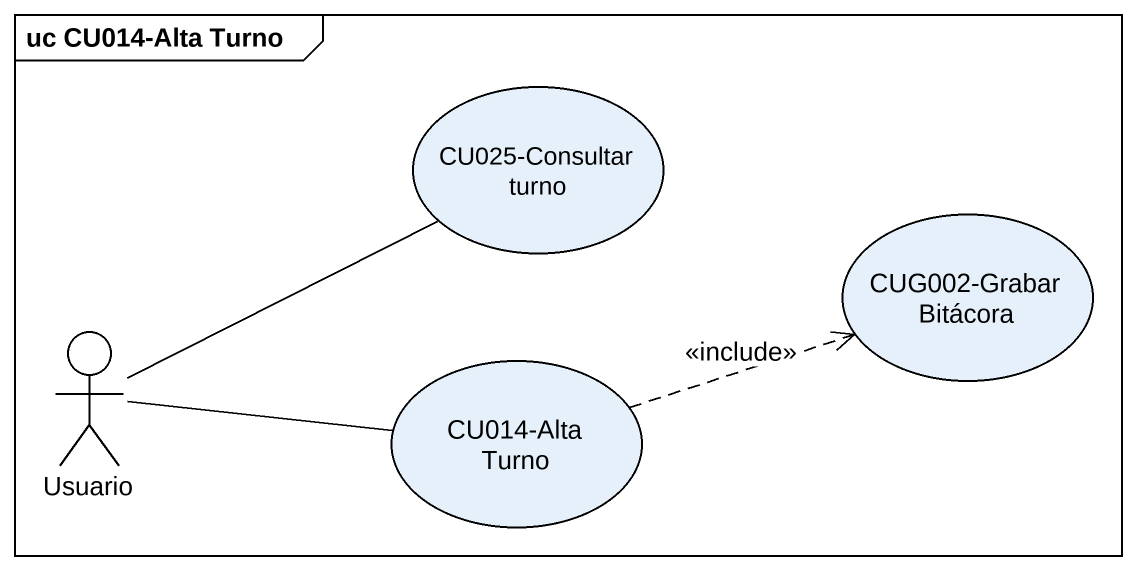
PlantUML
@startuml
mainframe uc CU014-Alta Turno
usecase "CU025-Consultar turno" as CU025_Consultar_turno
usecase "CUG002-Grabar Bitácora" as CUG002_Grabar_Bitácora
actor Usuario
usecase "CU014-Alta Turno" as CU014_Alta_Turno
Usuario -right- CU025_Consultar_turno
Usuario -right- CU014_Alta_Turno
CU014_Alta_Turno .right.> CUG002_Grabar_Bitácora : <<include>>
@enduml
